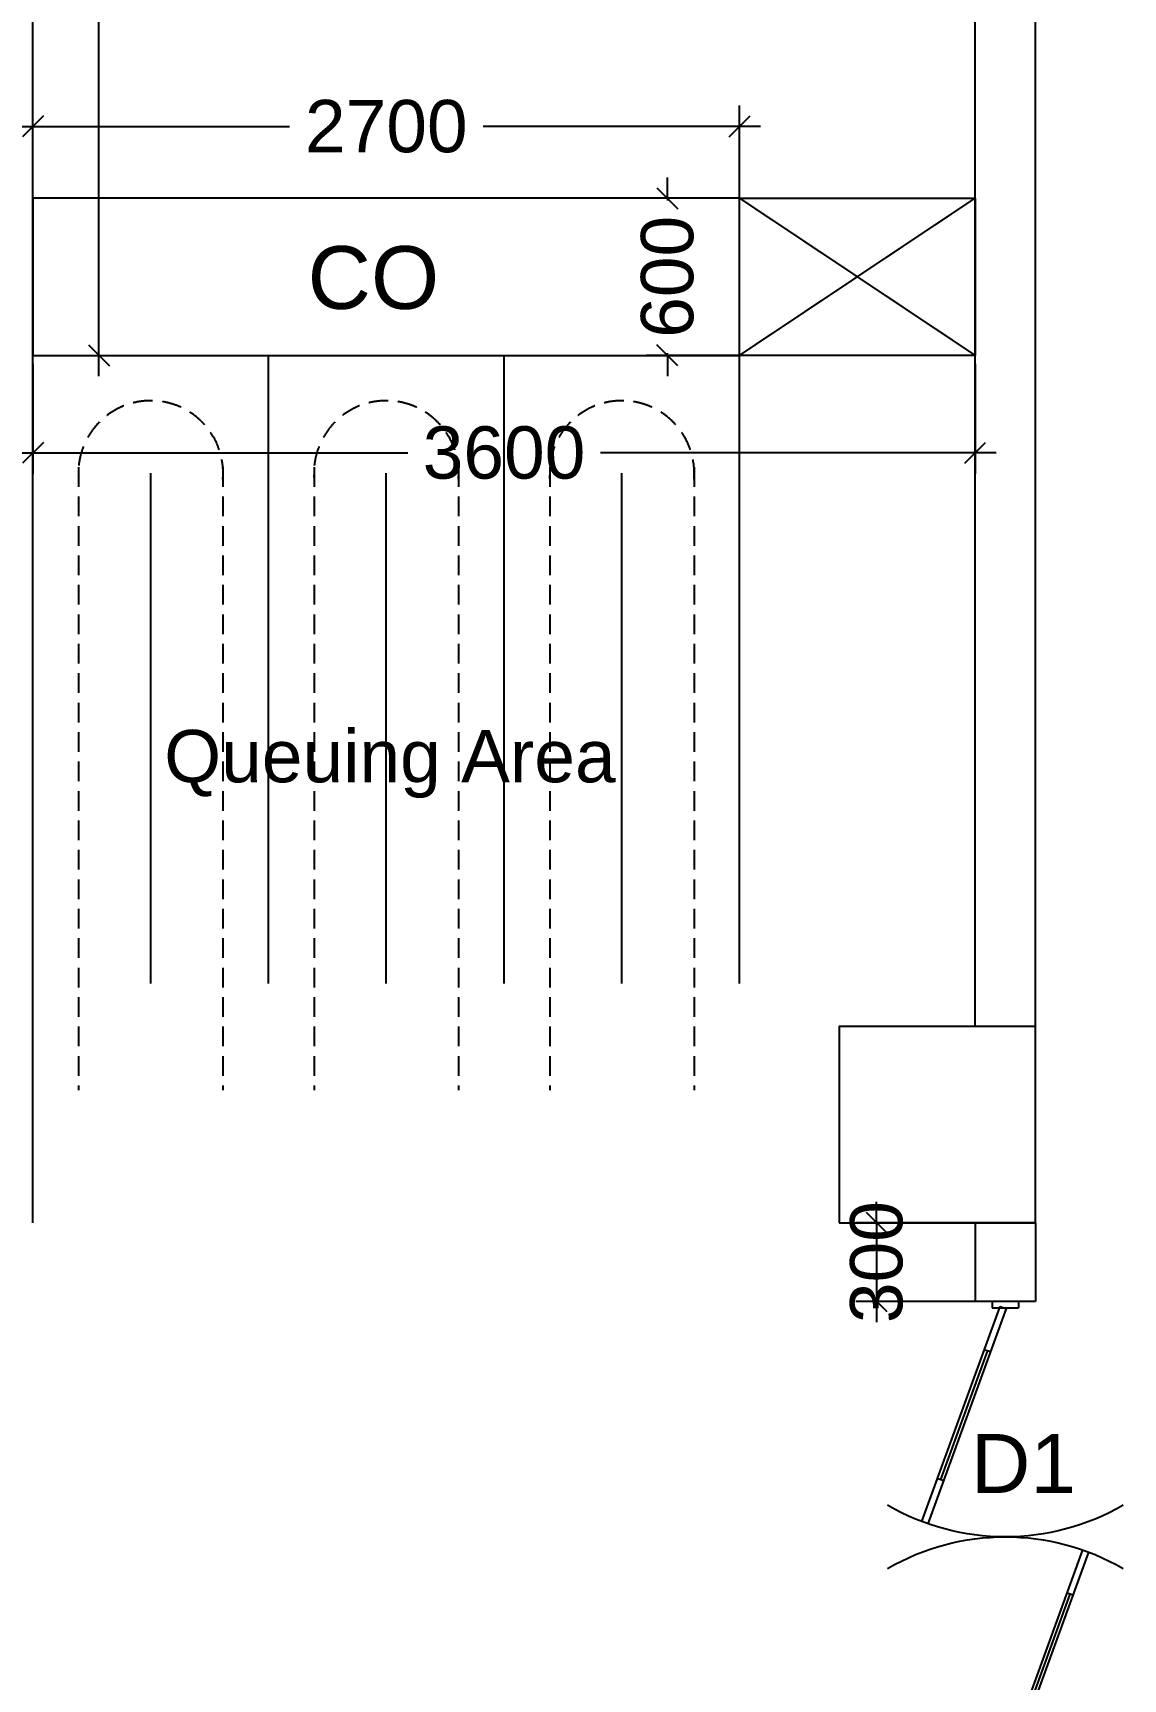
# Model space of a CAD drawing. Extents: x 6345096 to 6738923, y -6490958 to -6305885.
# Drawn here: x 6569129 to 6573294, y -6428702 to -6422412 of the extents above; entities that cross this region are included whole.
import ezdxf
from ezdxf.enums import TextEntityAlignment as Align

# ---------------------------------------------------------------- set-up
doc = ezdxf.new("R2010")
doc.units = 0
doc.header["$LTSCALE"] = 600
doc.header["$MEASUREMENT"] = 0
doc.header["$PDMODE"] = 35
doc.linetypes.add('HIDDEN', pattern=[0.375, 0.25, -0.125])
doc.linetypes.add('HIDDEN2', pattern=[0.1875, 0.125, -0.0625])
doc.layers.get('0').update_dxf_attribs({"linetype": 'CONTINUOUS'})
doc.layers.get('Defpoints').update_dxf_attribs({"linetype": 'CONTINUOUS'})
for name, color, linetype in [('8', 8, 'CONTINUOUS'), ('Counter', 7, 'CONTINUOUS'), ('DOOR', 32, 'CONTINUOUS'), ('Duct', 8, 'CONTINUOUS'), ('furniture', 33, 'CONTINUOUS'), ('HS', 251, 'CONTINUOUS'), ('LA-column', 3, 'CONTINUOUS'), ('TEXT', 6, 'CONTINUOUS'), ('Walls', 7, 'CONTINUOUS'), ('Working Dim', 5, 'CONTINUOUS')]:
    doc.layers.add(name, color=color, linetype=linetype)
doc.styles.add('ari', font='arial.ttf')
doc.styles.add('ARIAL', font='arial.ttf')
doc.linetypes.add('FENCELINE1', pattern='A,0.25,-0.1,[133,ltypeshp.shx,S=0.1,R=0,X=-0.1,Y=0],-0.1,1', length=1.45)
doc.dimstyles.new('int. dim', dxfattribs={"dimtxt": 200, "dimasz": 80, "dimexe": 80, "dimexo": 0, "dimgap": 70, "dimtad": 0, "dimdec": 0, "dimzin": 12, "dimdsep": 46, "dimtxsty": 'ari', "dimblk": 'OBLIQUE', "dimcen": 2, "dimdle": 80, "dimclrd": 256, "dimclre": 256, "dimclrt": 6, "dimadec": 0, "dimazin": 0, "dimtfac": 1, "dimtdec": 0, "dimtix": 1, "dimtmove": 2, "dimatfit": 3, "dimfxl": 1, "dimtolj": 1, "dimtzin": 0, "dimlwd": -1, "dimlwe": -1, "dimarcsym": 0})

# ---------------------------------------------------------------- blocks, each defined once
blk = doc.blocks.new('_Oblique')
at = {"color": 0, "linetype": 'ByBlock', "lineweight": -2}
blk.add_line((-0.5, -0.5), (0.5, 0.5), dxfattribs=at)
blk = doc.blocks.new('*D761')
at = {"layer": 'Defpoints', "color": 0, "transparency": 16777216}
for p in [(6569129.4, -6419643.7), (6569129.4, -6423644.2, 1.7), (6569381.4, -6423644.2)]:
    blk.add_point(p, dxfattribs=at)
at = {"layer": 'Working Dim', "transparency": 16777216}
for p, q in [((6569381.4, -6419563.7), (6569381.4, -6421271.6)), ((6569129.4, -6419643.7), (6569461.4, -6419643.7)), ((6569381.4, -6423724.2), (6569381.4, -6422016.3)), ((6569129.4, -6423644.2), (6569461.4, -6423644.2))]:
    blk.add_line(p, q, dxfattribs=at)
at = {"layer": 'Working Dim', "transparency": 16777216, "xscale": 80, "yscale": 80, "zscale": 80}
for p, rotation in [((6569381.4, -6419643.7), 90), ((6569381.4, -6423644.2), 270)]:
    blk.add_blockref('_Oblique', p, dxfattribs=dict(at, rotation=rotation))
at = {"layer": 'Working Dim', "color": 6, "transparency": 16777216, "insert": (6569381.4, -6421643.9), "char_height": 200, "attachment_point": 5, "rotation": 90, "style": 'ari'}
blk.add_mtext('\\A1;4000', dxfattribs=at)
blk = doc.blocks.new('*D766')
at = {"layer": 'Defpoints', "color": 0, "transparency": 16777216}
for p in [(6571829.5, -6423044.2, 1.7), (6571553.7, -6423644.2), (6571829.5, -6423644.2, 1.7)]:
    blk.add_point(p, dxfattribs=at)
at = {"layer": 'Working Dim', "transparency": 16777216}
for p, q in [((6571553.7, -6423044.2), (6571553.7, -6422964.2)), ((6571829.5, -6423044.2), (6571473.7, -6423044.2)), ((6571553.7, -6423044.2), (6571553.7, -6423053)), ((6571829.5, -6423644.2), (6571473.7, -6423644.2)), ((6571553.7, -6423644.2), (6571553.7, -6423635.3)), ((6571553.7, -6423644.2), (6571553.7, -6423724.2))]:
    blk.add_line(p, q, dxfattribs=at)
at = {"layer": 'Working Dim', "transparency": 16777216, "xscale": 80, "yscale": 80, "zscale": 80}
for p, rotation in [((6571553.7, -6423044.2), 270), ((6571553.7, -6423644.2), 90)]:
    blk.add_blockref('_Oblique', p, dxfattribs=dict(at, rotation=rotation))
at = {"layer": 'Working Dim', "color": 6, "transparency": 16777216, "insert": (6571553.7, -6423344.2), "char_height": 200, "attachment_point": 5, "rotation": 90, "style": 'ari'}
blk.add_mtext('\\A1;600', dxfattribs=at)
blk = doc.blocks.new('*D767')
at = {"layer": 'Defpoints', "color": 0, "transparency": 16777216}
for p in [(6569129.4, -6423676.2, 1.7), (6572729.4, -6423676.2, 5.1), (6572729.4, -6424016.8)]:
    blk.add_point(p, dxfattribs=at)
at = {"layer": 'Working Dim', "transparency": 16777216}
for p, q in [((6569129.4, -6423676.2), (6569129.4, -6424096.8)), ((6572729.4, -6423676.2), (6572729.4, -6424096.8)), ((6569049.4, -6424016.8), (6570561.2, -6424016.8)), ((6572809.4, -6424016.8), (6571297.7, -6424016.8))]:
    blk.add_line(p, q, dxfattribs=at)
at = {"layer": 'Working Dim', "transparency": 16777216, "xscale": 80, "yscale": 80, "zscale": 80, "rotation": 180}
blk.add_blockref('_Oblique', (6569129.4, -6424016.8), dxfattribs=at)
at = {"layer": 'Working Dim', "transparency": 16777216, "xscale": 80, "yscale": 80, "zscale": 80}
blk.add_blockref('_Oblique', (6572729.4, -6424016.8), dxfattribs=at)
at = {"layer": 'Working Dim', "color": 6, "transparency": 16777216, "insert": (6570929.4, -6424016.8), "char_height": 200, "attachment_point": 5, "style": 'ari'}
blk.add_mtext('\\A1;3600', dxfattribs=at)
blk = doc.blocks.new('*D768')
at = {"layer": 'Defpoints', "color": 0, "transparency": 16777216}
for p in [(6572729.4, -6426958.7, 5.1), (6572352.8, -6427258.8), (6572729.4, -6427258.8, 5.1)]:
    blk.add_point(p, dxfattribs=at)
at = {"layer": 'Working Dim', "transparency": 16777216}
for p, q in [((6572352.8, -6426958.7), (6572352.8, -6426878.7)), ((6572729.4, -6426958.7), (6572272.8, -6426958.7)), ((6572352.8, -6426958.7), (6572352.8, -6427258.8)), ((6572729.4, -6427258.8), (6572272.8, -6427258.8)), ((6572352.8, -6427258.8), (6572352.8, -6427338.8))]:
    blk.add_line(p, q, dxfattribs=at)
at = {"layer": 'Working Dim', "transparency": 16777216, "xscale": 80, "yscale": 80, "zscale": 80}
for p, rotation in [((6572352.8, -6426958.7), 270), ((6572352.8, -6427258.8), 90)]:
    blk.add_blockref('_Oblique', p, dxfattribs=dict(at, rotation=rotation))
at = {"layer": 'Working Dim', "color": 6, "transparency": 16777216, "insert": (6572352.8, -6427108.8), "char_height": 200, "attachment_point": 5, "rotation": 90, "style": 'ari'}
blk.add_mtext('\\A1;300', dxfattribs=at)
blk = doc.blocks.new('Z$W@#5624')
at = {"layer": 'DOOR'}
for p, q in [((19.2, 469.7), (840.4, 768.6)), ((27.7, 446.2), (848.9, 745.1)), ((187.7, 517.8), (680.4, 697.1)), ((676.2, 708.8), (684.7, 685.4)), ((183.4, 529.5), (192, 506)), ((0, 399.5), (0, 499.4)), ((0, 499.4), (25, 499.4)), ((19.2, 469.7), (27.7, 446.2)), ((25, 399.5), (25, 499.4)), ((1770, 452.6), (948.8, 153.7)), ((1778.6, 429.2), (1770, 452.6)), ((1797.8, 499.4), (1772.8, 499.4)), ((1772.8, 399.5), (1772.8, 499.4)), ((1797.8, 399.5), (1797.8, 499.4)), ((0, 399.5), (25, 399.5)), ((1778.6, 429.2), (957.4, 130.3)), ((1610.1, 381.1), (1117.3, 201.8)), ((1614.3, 369.4), (1605.8, 392.9)), ((1797.8, 399.5), (1772.8, 399.5)), ((1113.1, 213.5), (1121.6, 190.1))]:
    blk.add_line(p, q, dxfattribs=at)
at = {"layer": 'DOOR', "color": 145}
for centre, start_param, end_param in [((0, 449.4), 2.617994, 3.665191), ((1797.8, 449.4), -0.523599, 0.523599)]:
    blk.add_ellipse(centre, major_axis=(-898.9, 0), ratio=1, start_param=start_param, end_param=end_param, dxfattribs=at)
blk = doc.blocks.new('A$C2CD672AE')
at = {"layer": 'HS', "color": 8, "linetype": 'HIDDEN', "elevation": 1.7}
blk.add_lwpolyline([(42410.1, 32779.7), (41510.1, 32779.7), (41510.1, 33379.7), (42410.1, 33379.7)], close=True, dxfattribs=at)
for points in [[(41510.1, 33379.7), (42410.1, 32779.7)], [(41510.1, 32779.7), (42410.1, 33379.7)]]:
    blk.add_lwpolyline(points, dxfattribs=at)
at = {"layer": 'Walls', "color": 8, "linetype": 'HIDDEN', "extrusion": (0.000145144, -2.25336e-17, 1)}
for p, q in [((42410.1, 30215.2), (42410.1, 36780.2)), ((42640.1, 30215.2), (42640.1, 36780.2))]:
    blk.add_line(p, q, dxfattribs=at)
at = {"layer": 'Walls', "color": 8, "linetype": 'HIDDEN'}
for p, q in [((42640.1, 29465.2), (42410.1, 29465.2)), ((42410.1, 29465.2), (42410.1, 29165.1)), ((42640.1, 29465.2), (42640.1, 29165.1)), ((42640.1, 29165.1), (42410.1, 29165.1))]:
    blk.add_line(p, q, dxfattribs=at)
at = {"layer": 'Walls', "color": 8, "linetype": 'HIDDEN', "flags": 128}
for points in [[(42410.1, 29465.2), (42410.1, 29165.1)], [(42640.1, 29465.2), (42640.1, 29165.1)]]:
    blk.add_lwpolyline(points, dxfattribs=at)
blk = doc.blocks.new('*D2402')
at = {"layer": 'Defpoints', "color": 0, "transparency": 16777216}
for p in [(6571829.5, -6422769.7), (6569129.4, -6423044.2, 1.7), (6571829.5, -6423044.2, 1.7)]:
    blk.add_point(p, dxfattribs=at)
at = {"layer": 'Working Dim', "transparency": 16777216}
for p, q in [((6569129.4, -6423044.2), (6569129.4, -6422689.7)), ((6571829.5, -6423044.2), (6571829.5, -6422689.7)), ((6569049.4, -6422769.7), (6570109.5, -6422769.7)), ((6571909.5, -6422769.7), (6570849.5, -6422769.7))]:
    blk.add_line(p, q, dxfattribs=at)
at = {"layer": 'Working Dim', "transparency": 16777216, "xscale": 80, "yscale": 80, "zscale": 80, "rotation": 180}
blk.add_blockref('_Oblique', (6569129.4, -6422769.7), dxfattribs=at)
at = {"layer": 'Working Dim', "transparency": 16777216, "xscale": 80, "yscale": 80, "zscale": 80}
blk.add_blockref('_Oblique', (6571829.5, -6422769.7), dxfattribs=at)
at = {"layer": 'Working Dim', "color": 6, "transparency": 16777216, "insert": (6570479.5, -6422769.7), "char_height": 200, "attachment_point": 5, "style": 'ari'}
blk.add_mtext('\\A1;2700', dxfattribs=at)

msp = doc.modelspace()

# ---------------------------------------------------------------- linework, layer by layer
at = {"layer": 'Counter', "linetype": 'Continuous', "elevation": -3.41}
msp.add_lwpolyline([(6571829.474, -6423644.185), (6571829.474, -6423044.185), (6569129.438, -6423044.185), (6569129.438, -6423644.185), (6571829.488, -6423644.185)], dxfattribs=at)
at = {"layer": 'Counter', "color": 8, "linetype": 'Continuous', "elevation": -3.41}
msp.add_lwpolyline([(6572729.438, -6423644.193), (6571829.474, -6423644.193), (6571829.474, -6423044.193), (6572729.438, -6423044.193)], close=True, dxfattribs=at)
for points in [[(6571829.474, -6423044.193), (6572729.438, -6423644.193)], [(6571829.474, -6423644.193), (6572729.438, -6423044.193)]]:
    msp.add_lwpolyline(points, dxfattribs=at)
at = {"layer": 'Duct', "color": 8, "linetype": 'HIDDEN2', "elevation": 1.721}
for points in [[(6569303.692, -6424071.606), (6569303.692, -6426451.974)], [(6569855.196, -6424071.606), (6569855.196, -6426451.974)], [(6570203.711, -6424071.597), (6570203.711, -6426451.966)], [(6570755.215, -6424071.597), (6570755.215, -6426451.966)], [(6571103.716, -6424071.606), (6571103.716, -6426451.974)], [(6571655.22, -6424071.606), (6571655.22, -6426451.974)]]:
    msp.add_lwpolyline(points, dxfattribs=at)
at = {"layer": 'Duct', "color": 8, "linetype": 'HIDDEN2'}
for centre in [(6569579.444, -6424094.193, 1.721), (6570479.463, -6424094.185, 1.721), (6571379.468, -6424094.193, 1.721)]:
    msp.add_arc(centre, 276.676, 355.3172014, 184.6827986, dxfattribs=at)
at = {"layer": 'furniture', "linetype": 'FENCELINE1'}
for p, q in [((6570029.45, -6426044.193, 1.721), (6570029.45, -6423644.193, 1.721)), ((6570929.462, -6426044.193, 1.721), (6570929.462, -6423644.193, 1.721)), ((6571829.474, -6426044.185, 1.721), (6571829.474, -6423644.185, 1.721)), ((6569579.444, -6426044.185, 1.721), (6569579.444, -6424094.193, 1.721)), ((6570479.463, -6426044.185, 1.721), (6570479.463, -6424094.185, 1.721)), ((6571379.468, -6426044.185, 1.721), (6571379.468, -6424094.193, 1.721))]:
    msp.add_line(p, q, dxfattribs=at)
at = {"layer": 'furniture', "linetype": 'Continuous', "elevation": 1.721}
msp.add_lwpolyline([(6571829.474, -6423644.185), (6571829.474, -6423044.185), (6569129.438, -6423044.185), (6569129.438, -6423644.185), (6571829.488, -6423644.185)], dxfattribs=at)
at = {"layer": 'HS', "elevation": 1.721}
msp.add_lwpolyline([(6572729.438, -6423644.193), (6571829.474, -6423644.193), (6571829.474, -6423044.193), (6572729.438, -6423044.193)], close=True, dxfattribs=at)
at = {"layer": 'HS', "color": 8, "linetype": 'Continuous', "elevation": 1.721}
for points in [[(6571829.474, -6423044.193), (6572729.438, -6423644.193)], [(6571829.474, -6423644.193), (6572729.438, -6423044.193)]]:
    msp.add_lwpolyline(points, dxfattribs=at)
at = {"layer": 'LA-column', "color": 2, "elevation": 1.721}
msp.add_lwpolyline([(6572209.528, -6426958.688), (6572959.528, -6426958.688), (6572959.528, -6426208.688), (6572209.528, -6426208.688)], close=True, dxfattribs=at)
at = {"layer": 'Walls', "linetype": 'Continuous'}
for p, q in [((6569129.438, -6423676.193), (6569129.438, -6419643.692)), ((6569129.438, -6426958.692, 1.721), (6569129.438, -6423676.193, 1.721)), ((6572729.437, -6426958.738), (6572729.437, -6427258.77)), ((6572959.438, -6426958.738), (6572729.438, -6426958.738)), ((6572959.437, -6426958.738), (6572959.437, -6427258.77)), ((6572959.437, -6427258.77), (6572729.437, -6427258.77))]:
    msp.add_line(p, q, dxfattribs=at)
at = {"layer": 'Walls', "linetype": 'Continuous', "extrusion": (0.000145144, -2.25336e-17, 1)}
for p, q in [((6572729.438, -6426208.738), (6572729.438, -6419643.692)), ((6572959.438, -6426208.738), (6572959.438, -6419643.692))]:
    msp.add_line(p, q, dxfattribs=at)
at = {"layer": 'Walls', "linetype": 'Continuous', "flags": 128}
for points in [[(6572729.437, -6426958.738), (6572729.437, -6427258.77)], [(6572959.437, -6426958.738), (6572959.437, -6427258.77)]]:
    msp.add_lwpolyline(points, dxfattribs=at)

# ---------------------------------------------------------------- block references
at = {"layer": 'DOOR', "linetype": 'Continuous', "xscale": -1.001247152686119, "yscale": 1.001247152686119, "zscale": 1.001247151760859, "rotation": 270}
msp.add_blockref('Z$W@#5624', (6572394.438, -6429058.77), dxfattribs=at)
at = {"layer": 'HS'}
msp.add_blockref('A$C2CD672AE', (6530319.294, -6456423.902, 8.17), dxfattribs=at)

# ---------------------------------------------------------------- texts
at = {"layer": '8', "color": 6, "style": 'ari'}
msp.add_text('D1', height=225, dxfattribs=at).set_placement((6572913.972, -6427990.881, -3.388), align=Align.CENTER)
at = {"layer": 'Counter', "color": 10, "style": 'ARIAL'}
msp.add_text('CO', height=240, dxfattribs=at).set_placement((6570178.841, -6423466.873, -5.131))
at = {"layer": 'TEXT', "color": 7, "style": 'ARIAL'}
msp.add_text('Queuing Area ', height=200.08581, rotation=359.9999511, dxfattribs=at).set_placement((6570532.289, -6425275.587, 1.721), align=Align.CENTER)

# ---------------------------------------------------------------- dimensions: what is measured, and where the dimension line sits
at = {"layer": 'Working Dim', "color": 6}
for base, p1, p2, picture, middle in [((6569381.352, -6423644.185), (6569129.438, -6419643.692), (6569129.438, -6423644.185, 1.721), '*D761', (6569381.352, -6421643.938)), ((6571553.696, -6423644.185), (6571829.474, -6423044.193, 1.721), (6571829.474, -6423644.185, 1.721), '*D766', (6571553.696, -6423344.189)), ((6572352.829, -6427258.77), (6572729.437, -6426958.738, 5.131), (6572729.437, -6427258.77, 5.131), '*D768', (6572352.829, -6427108.754))]:
    dim = msp.add_linear_dim(base=base, p1=p1, p2=p2, angle=90, dimstyle='int. dim', override={"dimtxt": 200, "dimarcsym": 1}, dxfattribs=at)
    dim.commit()
    dim.dimension.update_dxf_attribs({"geometry": picture, "text_midpoint": middle})
at = {"layer": 'Working Dim'}
dim = msp.add_linear_dim(base=(6571829.474, -6422769.71), p1=(6569129.438, -6423044.185, 1.721), p2=(6571829.474, -6423044.185, 1.721), dimstyle='int. dim', dxfattribs=at)
dim.commit()
dim.dimension.update_dxf_attribs({"geometry": '*D2402', "text_midpoint": (6570479.456, -6422769.71)})
at = {"layer": 'Working Dim', "color": 6}
dim = msp.add_linear_dim(base=(6572729.438, -6424016.809), p1=(6569129.438, -6423676.193, 1.721), p2=(6572729.438, -6423676.194, 5.131), dimstyle='int. dim', override={"dimtxt": 200, "dimarcsym": 1}, dxfattribs=at)
dim.commit()
dim.dimension.update_dxf_attribs({"geometry": '*D767', "text_midpoint": (6570929.438, -6424016.809)})

doc.saveas('drawing.dxf')
